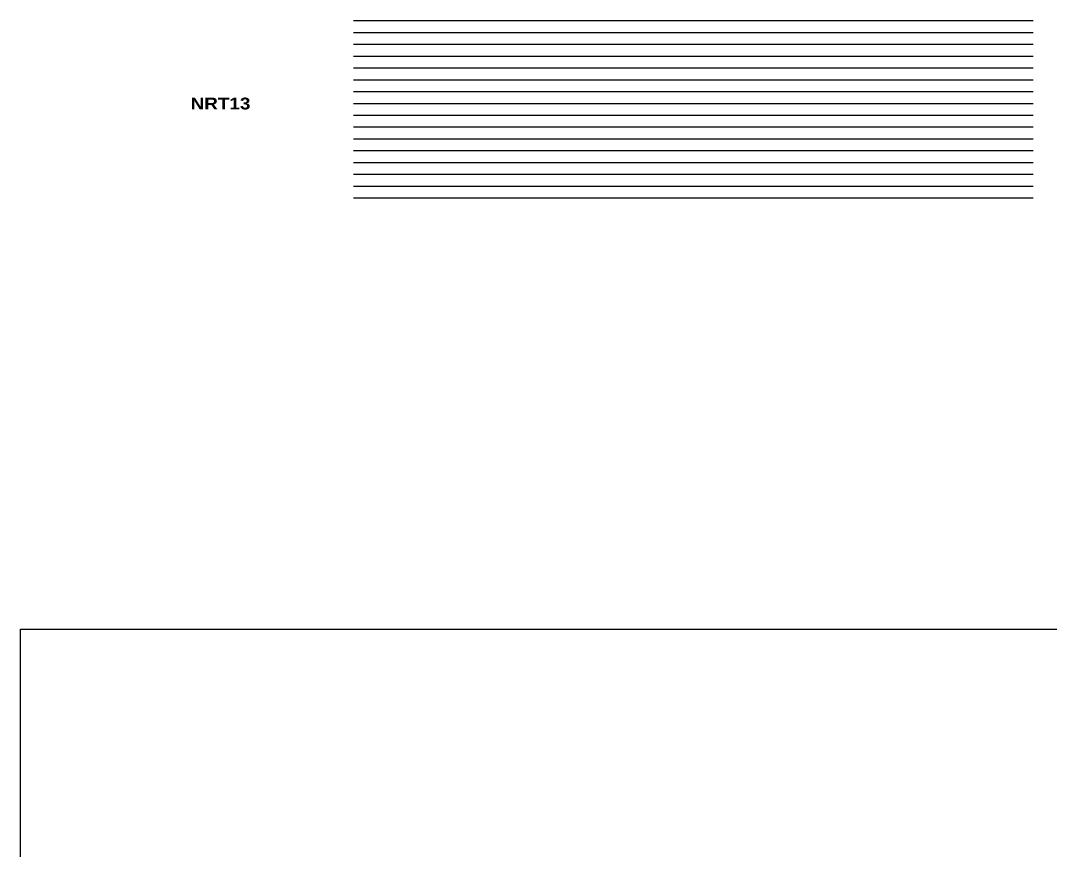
# Model space of a CAD drawing. Header units: inches. Extents: x -324 to 5663, y -491 to 4257.
# Drawn here: x 768 to 2858, y 2572 to 4257 of the extents above; entities that cross this region are included whole.
import ezdxf

# ---------------------------------------------------------------- set-up
doc = ezdxf.new("R2010")
doc.units = ezdxf.units.IN
doc.header["$LTSCALE"] = 48
doc.header["$MEASUREMENT"] = 0
doc.layers.get('Defpoints').update_dxf_attribs({"color": 31})
for name, color, linetype in [('0-LABEL', 3, 'Continuous'), ('1-NRT', 200, 'Continuous'), ('1-NRT-PTN', 253, 'Continuous'), ('2-BCM', 140, 'Continuous'), ('2-BCM-PTN', 250, 'Continuous'), ('3-FCM', 190, 'Continuous'), ('3-FCM-PTN', 9, 'Continuous'), ('4-OCC', 6, 'Continuous'), ('4-OCC-PTN', 95, 'Continuous'), ('4-VACANT', 60, 'Continuous'), ('T-8', 8, 'Continuous'), ('T-TTLBLK', 1, 'Continuous'), ('X-REF', 8, 'Continuous')]:
    doc.layers.add(name, color=color, linetype=linetype)
for name, color, linetype, plot in [('question', 135, 'Continuous', False), ('T-VWPRT', 1, 'Continuous', False), ('VP-Window', 2, 'Continuous', False)]:
    doc.layers.add(name, color=color, linetype=linetype, plot=plot)
doc.styles.add('ArialB', font='')
doc.styles.get('ArialB').set_extended_font_data('Arial Black')

msp = doc.modelspace()

# ---------------------------------------------------------------- linework, layer by layer
at = {"layer": '0-LABEL'}
msp.add_line((1443.4, 4257), (2823.5, 4257), dxfattribs=at)
msp.add_line((1443.4, 4257), (2823.5, 4257), dxfattribs=at)
at = {"layer": '1-NRT'}
msp.add_line((1443.4, 4233), (2823.5, 4233), dxfattribs=at)
msp.add_line((1443.4, 4233), (2823.5, 4233), dxfattribs=at)
at = {"layer": '1-NRT-PTN'}
msp.add_line((1443.4, 4209), (2823.5, 4209), dxfattribs=at)
msp.add_line((1443.4, 4209), (2823.5, 4209), dxfattribs=at)
at = {"layer": '2-BCM'}
msp.add_line((1443.4, 4185), (2823.5, 4185), dxfattribs=at)
msp.add_line((1443.4, 4185), (2823.5, 4185), dxfattribs=at)
at = {"layer": '2-BCM-PTN'}
msp.add_line((1443.4, 4161), (2823.5, 4161), dxfattribs=at)
msp.add_line((1443.4, 4161), (2823.5, 4161), dxfattribs=at)
at = {"layer": '3-FCM'}
msp.add_line((1443.4, 4137), (2823.5, 4137), dxfattribs=at)
msp.add_line((1443.4, 4137), (2823.5, 4137), dxfattribs=at)
at = {"layer": '3-FCM-PTN'}
msp.add_line((1443.4, 4113), (2823.5, 4113), dxfattribs=at)
msp.add_line((1443.4, 4113), (2823.5, 4113), dxfattribs=at)
at = {"layer": '4-OCC'}
msp.add_line((1443.4, 4089), (2823.5, 4089), dxfattribs=at)
msp.add_line((1443.4, 4089), (2823.5, 4089), dxfattribs=at)
at = {"layer": '4-OCC-PTN'}
msp.add_line((1443.4, 4065), (2823.5, 4065), dxfattribs=at)
msp.add_line((1443.4, 4065), (2823.5, 4065), dxfattribs=at)
at = {"layer": '4-VACANT'}
msp.add_line((1443.4, 4041), (2823.5, 4041), dxfattribs=at)
msp.add_line((1443.4, 4041), (2823.5, 4041), dxfattribs=at)
at = {"layer": 'question'}
msp.add_line((1443.4, 4017), (2823.5, 4017), dxfattribs=at)
msp.add_line((1443.4, 4017), (2823.5, 4017), dxfattribs=at)
at = {"layer": 'T-8'}
msp.add_line((1443.4, 3969), (2823.5, 3969), dxfattribs=at)
msp.add_line((1443.4, 3969), (2823.5, 3969), dxfattribs=at)
at = {"layer": 'T-TTLBLK'}
msp.add_line((1443.4, 3993), (2823.5, 3993), dxfattribs=at)
msp.add_line((1443.4, 3993), (2823.5, 3993), dxfattribs=at)
at = {"layer": 'T-VWPRT'}
msp.add_line((1443.4, 3945), (2823.5, 3945), dxfattribs=at)
msp.add_line((1443.4, 3945), (2823.5, 3945), dxfattribs=at)
at = {"layer": 'VP-Window'}
msp.add_line((1443.4, 3921), (2823.5, 3921), dxfattribs=at)
msp.add_line((1443.4, 3921), (2823.5, 3921), dxfattribs=at)
at = {"layer": 'VP-Window', "color": 5}
msp.add_lwpolyline([(767.5, 3021.5), (3467.5, 3021.5), (3467.5, 1021.5), (767.5, 1021.5)], close=True, dxfattribs=at)
at = {"layer": 'X-REF'}
msp.add_line((1443.4, 3897), (2823.5, 3897), dxfattribs=at)
msp.add_line((1443.4, 3897), (2823.5, 3897), dxfattribs=at)

# ---------------------------------------------------------------- texts
at = {"layer": 'Defpoints', "style": 'ArialB'}
msp.add_text('NRT13', height=24, rotation=360, dxfattribs=at).set_placement((1112.6, 4076.6))
msp.add_text('NRT13', height=24, rotation=360, dxfattribs=at).set_placement((1112.6, 4076.6))

doc.saveas('drawing.dxf')
